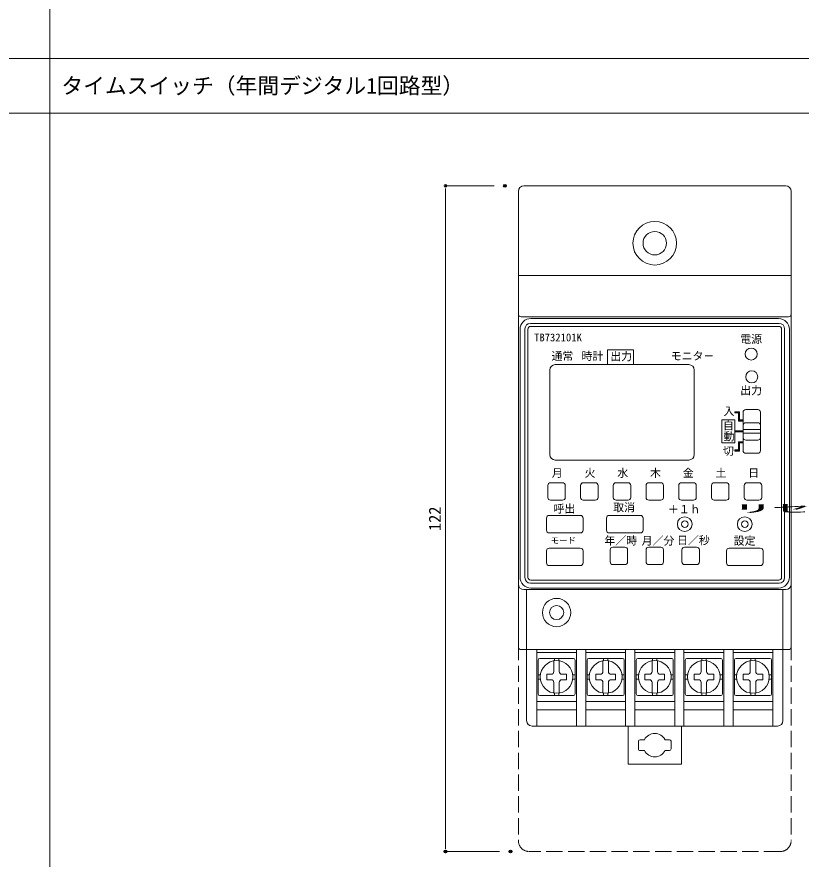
# Model space of a CAD drawing. Units: millimetres, scale not verified. Extents: x -79689 to 6276, y -2774 to 2774.
# Drawn here: x 2369 to 3810, y -388 to 1160 of the extents above; entities that cross this region are included whole.
import ezdxf
from ezdxf.enums import TextEntityAlignment as Align

# ---------------------------------------------------------------- set-up
doc = ezdxf.new("R2010")
doc.units = ezdxf.units.MM
doc.header["$LTSCALE"] = 10
doc.header["$PDMODE"] = 32
doc.header["$PDSIZE"] = 5
doc.linetypes.add('DASHED3', pattern=[4, 3, -1])
for name, color, linetype, lineweight in [('0-0_0', 7, 'Continuous', 18), ('0-1_WAKU', 7, 'Continuous', 18), ('0-3_moji', 7, 'Continuous', 18), ('0-5_sunpo', 7, 'Continuous', 18), ('4-0', 7, 'Continuous', 18)]:
    doc.layers.add(name, color=color, linetype=linetype, lineweight=lineweight)
doc.layers.add('0-2_Defpoints', color=7, linetype='Continuous')
doc.styles.add('ＭＳ ゴシック', font='')
doc.styles.get('ＭＳ ゴシック').set_extended_font_data('MS Gothic')

# ---------------------------------------------------------------- blocks, each defined once
blk = doc.blocks.new('_Dot')
at = {"layer": '0-0_0'}
for p, q in [((-0.5, 0), (-1, 0)), ((0.25, 0), (-0.25, 0))]:
    blk.add_line(p, q, dxfattribs=at)
blk.add_circle((0, 0), 0.25, dxfattribs=at)
blk = doc.blocks.new('D17')
at = {"layer": '0-2_Defpoints'}
for p in [(42812.09, 24606.07), (42702.69, 23383.02), (42822.12, 23383.02)]:
    blk.add_point(p, dxfattribs=at)
at = {"layer": '0-5_sunpo'}
for p, q in [((42792.09, 24606.07), (42702.69, 24606.07)), ((42702.69, 24596.07), (42702.69, 23393.02)), ((42802.12, 23383.02), (42702.69, 23383.02))]:
    blk.add_line(p, q, dxfattribs=at)
at = {"layer": '0-5_sunpo', "xscale": 10, "yscale": 10}
for p, rotation in [((42702.69, 24606.07), 90), ((42702.69, 23383.02), 270)]:
    blk.add_blockref('_Dot', p, dxfattribs=dict(at, rotation=rotation))
at = {"layer": '0-5_sunpo', "style": 'ＭＳ ゴシック'}
blk.add_text('122', height=21.99, rotation=90, dxfattribs=at).set_placement((42700.69, 23972.04), align=Align.BOTTOM_LEFT)

msp = doc.modelspace()

# ---------------------------------------------------------------- linework, layer by layer
at = {"layer": '0-1_WAKU'}
for p, q in [((2429.43, -608), (2429.43, 2774)), ((-1618.57, 1083), (6275.93, 1083)), ((-1618.57, 983), (6275.93, 983))]:
    msp.add_line(p, q, dxfattribs=at)
at = {"layer": '4-0'}
for p, q in [((3290.59, 839.11), (3290.59, 2.02)), ((3781.82, 849.14), (3300.62, 849.14)), ((3791.85, 839.11), (3791.85, 2.02)), ((3791.85, 684.54), (3290.59, 684.54)), ((3295.61, 608.54), (3786.84, 608.54)), ((3313.65, 605.53), (3768.79, 605.53)), ((3312.65, 596.51), (3769.79, 596.51)), ((3313.15, 590.99), (3769.29, 590.99)), ((3293.6, 130.34), (3293.6, 585.48)), ((3302.62, 586.48), (3302.62, 129.34)), ((3308.14, 585.98), (3308.14, 129.84)), ((3774.3, 585.98), (3774.3, 129.84)), ((3779.82, 586.48), (3779.82, 129.34)), ((3788.84, 130.34), (3788.84, 585.48)), ((3454.19, 547.89), (3502.13, 547.89)), ((3454.19, 547.89), (3454.19, 520.82)), ((3502.13, 547.89), (3502.13, 520.82)), ((3348.24, 510.79), (3348.24, 355.4)), ((3358.27, 520.82), (3603.88, 520.82)), ((3613.9, 510.79), (3613.9, 355.4)), ((3696.96, 434.1), (3696.96, 419.06)), ((3708.49, 438.11), (3730.54, 438.11)), ((3664.37, 419.06), (3688.43, 419.06)), ((3664.37, 419.06), (3664.37, 376.96)), ((3688.43, 419.06), (3688.43, 376.96)), ((3688.44, 433.1), (3695.95, 433.1)), ((3688.44, 432.09), (3694.95, 432.09)), ((3694.95, 432.09), (3694.95, 417.06)), ((3695.95, 433.1), (3695.95, 418.06)), ((3695.95, 418.06), (3703.47, 418.06)), ((3696.96, 419.06), (3703.47, 419.06)), ((3703.47, 433.1), (3703.47, 362.92)), ((3735.55, 433.1), (3735.55, 362.92)), ((3694.95, 417.06), (3703.47, 417.06)), ((3708.49, 414.05), (3730.54, 414.05)), ((3688.44, 399.01), (3703.47, 399.01)), ((3688.44, 397.01), (3688.44, 399.01)), ((3688.44, 398.01), (3703.47, 398.01)), ((3688.44, 397.01), (3703.47, 397.01)), ((3703.47, 401.52), (3735.55, 401.52)), ((3703.47, 394.5), (3735.55, 394.5)), ((3664.37, 376.96), (3688.43, 376.96)), ((3694.95, 378.96), (3703.47, 378.96)), ((3694.95, 378.96), (3694.95, 363.92)), ((3695.95, 377.96), (3703.47, 377.96)), ((3695.95, 377.96), (3695.95, 362.92)), ((3696.96, 376.96), (3703.47, 376.96)), ((3696.96, 376.96), (3696.96, 361.92)), ((3708.49, 381.97), (3730.54, 381.97)), ((3688.44, 361.92), (3688.44, 363.93)), ((3688.44, 363.93), (3694.95, 363.93)), ((3688.44, 362.92), (3695.95, 362.92)), ((3688.44, 361.92), (3696.96, 361.92)), ((3708.49, 357.91), (3730.54, 357.91)), ((3358.27, 345.38), (3603.88, 345.38)), ((3344.73, 298.76), (3344.73, 276.71)), ((3349.74, 303.78), (3371.8, 303.78)), ((3376.81, 298.76), (3376.81, 276.71)), ((3404.88, 298.76), (3404.88, 276.71)), ((3409.89, 303.78), (3431.95, 303.78)), ((3436.96, 298.76), (3436.96, 276.71)), ((3465.03, 298.76), (3465.03, 276.71)), ((3470.05, 303.78), (3492.1, 303.78)), ((3497.11, 298.76), (3497.11, 276.71)), ((3525.18, 298.76), (3525.18, 276.71)), ((3530.2, 303.78), (3552.25, 303.78)), ((3557.26, 298.76), (3557.26, 276.71)), ((3585.33, 298.76), (3585.33, 276.71)), ((3590.34, 303.78), (3612.4, 303.78)), ((3617.41, 298.76), (3617.41, 276.71)), ((3645.48, 298.76), (3645.48, 276.71)), ((3650.49, 303.78), (3672.55, 303.78)), ((3677.56, 298.76), (3677.56, 276.71)), ((3705.63, 298.76), (3705.63, 276.71)), ((3710.64, 303.78), (3732.7, 303.78)), ((3737.71, 298.76), (3737.71, 276.71)), ((3349.74, 271.69), (3371.8, 271.69)), ((3409.89, 271.69), (3431.95, 271.69)), ((3470.05, 271.69), (3492.1, 271.69)), ((3530.2, 271.69), (3552.25, 271.69)), ((3590.34, 271.69), (3612.4, 271.69)), ((3650.49, 271.69), (3672.55, 271.69)), ((3710.64, 271.69), (3732.7, 271.69)), ((3342.22, 238.61), (3342.22, 216.56)), ((3347.24, 243.62), (3404.38, 243.62)), ((3409.39, 238.61), (3409.39, 216.56)), ((3452.5, 238.61), (3452.5, 216.56)), ((3457.51, 243.62), (3514.65, 243.62)), ((3519.67, 238.61), (3519.67, 216.56)), ((3347.24, 211.54), (3404.38, 211.54)), ((3457.51, 211.54), (3514.65, 211.54)), ((3342.22, 178.46), (3342.22, 156.41)), ((3347.24, 183.47), (3404.38, 183.47)), ((3409.39, 178.46), (3409.39, 156.41)), ((3459.27, 180.33), (3459.27, 158.28)), ((3464.28, 185.35), (3486.33, 185.35)), ((3491.35, 180.33), (3491.35, 158.28)), ((3525.18, 180.33), (3525.18, 158.28)), ((3530.19, 185.35), (3552.25, 185.35)), ((3557.26, 180.33), (3557.26, 158.28)), ((3591.09, 180.33), (3591.09, 158.28)), ((3596.11, 185.35), (3618.16, 185.35)), ((3623.17, 180.33), (3623.17, 158.28)), ((3673.05, 178.46), (3673.05, 156.41)), ((3678.06, 183.47), (3735.2, 183.47)), ((3740.22, 178.46), (3740.22, 156.41)), ((3347.24, 151.39), (3404.38, 151.39)), ((3464.28, 153.27), (3486.33, 153.27)), ((3530.19, 153.27), (3552.25, 153.27)), ((3596.11, 153.27), (3618.16, 153.27)), ((3678.06, 151.39), (3735.2, 151.39)), ((3313.15, 124.83), (3769.29, 124.83)), ((3312.65, 119.31), (3769.79, 119.31)), ((3313.65, 110.29), (3768.79, 110.29)), ((3300.62, 107.28), (3781.82, 107.28)), ((3305.63, -133.32), (3305.63, 107.28)), ((3776.81, 107.28), (3776.81, -133.32)), ((3295.61, -2.99), (3786.84, -2.99)), ((3324.18, -2.99), (3324.18, -143.34)), ((3324.18, -8), (3397.36, -8)), ((3397.36, -2.99), (3397.36, -143.34)), ((3414.4, -2.99), (3414.4, -143.34)), ((3414.4, -8), (3487.59, -8)), ((3487.59, -2.99), (3487.59, -143.34)), ((3504.63, -2.99), (3504.63, -143.34)), ((3504.63, -8), (3577.81, -8)), ((3577.81, -2.99), (3577.81, -143.34)), ((3594.86, -2.99), (3594.86, -143.34)), ((3594.86, -8), (3668.04, -8)), ((3668.04, -2.99), (3668.04, -143.34)), ((3685.08, -2.99), (3685.08, -143.34)), ((3685.08, -8), (3758.26, -8)), ((3758.26, -2.99), (3758.26, -143.34)), ((3326.68, -22.04), (3326.68, -84.19)), ((3329.69, -19.03), (3391.85, -19.03)), ((3355.76, -23.46), (3355.76, -43.09)), ((3356.76, -19.03), (3356.76, -23.31)), ((3364.78, -19.03), (3364.78, -23.31)), ((3365.78, -23.46), (3365.78, -43.09)), ((3394.86, -22.04), (3394.86, -84.19)), ((3416.91, -22.04), (3416.91, -84.19)), ((3419.92, -19.03), (3482.07, -19.03)), ((3445.98, -23.46), (3445.98, -43.09)), ((3446.99, -19.03), (3446.99, -23.31)), ((3455.01, -19.03), (3455.01, -23.31)), ((3456.01, -23.46), (3456.01, -43.09)), ((3485.08, -22.04), (3485.08, -84.19)), ((3507.14, -22.04), (3507.14, -84.19)), ((3510.14, -19.03), (3572.3, -19.03)), ((3536.21, -23.46), (3536.21, -43.09)), ((3537.21, -19.03), (3537.21, -23.31)), ((3545.23, -19.03), (3545.23, -23.31)), ((3546.23, -23.46), (3546.23, -43.09)), ((3575.31, -22.04), (3575.31, -84.19)), ((3597.36, -22.04), (3597.36, -84.19)), ((3600.37, -19.03), (3662.52, -19.03)), ((3626.43, -23.46), (3626.43, -43.09)), ((3627.44, -19.03), (3627.44, -23.31)), ((3635.46, -19.03), (3635.46, -23.31)), ((3636.46, -23.46), (3636.46, -43.09)), ((3665.53, -22.04), (3665.53, -84.19)), ((3687.59, -22.04), (3687.59, -84.19)), ((3690.59, -19.03), (3752.75, -19.03)), ((3716.66, -23.46), (3716.66, -43.09)), ((3717.66, -19.03), (3717.66, -23.31)), ((3725.68, -19.03), (3725.68, -23.31)), ((3726.68, -23.46), (3726.68, -43.09)), ((3755.76, -22.04), (3755.76, -84.19)), ((3326.68, -49.11), (3330.96, -49.11)), ((3326.68, -57.13), (3330.96, -57.13)), ((3342.73, -48.1), (3350.75, -48.1)), ((3342.73, -48.1), (3342.73, -58.13)), ((3342.73, -58.13), (3350.75, -58.13)), ((3370.8, -48.1), (3378.82, -48.1)), ((3370.8, -58.13), (3378.82, -58.13)), ((3378.82, -48.1), (3378.82, -58.13)), ((3390.58, -49.11), (3394.86, -49.11)), ((3390.58, -57.13), (3394.86, -57.13)), ((3416.91, -49.11), (3421.19, -49.11)), ((3416.91, -57.13), (3421.19, -57.13)), ((3432.95, -48.1), (3440.97, -48.1)), ((3432.95, -48.1), (3432.95, -58.13)), ((3432.95, -58.13), (3440.97, -58.13)), ((3461.02, -48.1), (3469.04, -48.1)), ((3461.02, -58.13), (3469.04, -58.13)), ((3469.04, -48.1), (3469.04, -58.13)), ((3480.8, -49.11), (3485.08, -49.11)), ((3480.8, -57.13), (3485.08, -57.13)), ((3507.14, -49.11), (3511.41, -49.11)), ((3507.14, -57.13), (3511.41, -57.13)), ((3523.18, -48.1), (3531.2, -48.1)), ((3551.25, -48.1), (3559.27, -48.1)), ((3551.25, -58.13), (3559.27, -58.13)), ((3559.27, -48.1), (3559.27, -58.13)), ((3571.03, -49.11), (3575.31, -49.11)), ((3571.03, -57.13), (3575.31, -57.13)), ((3597.36, -49.11), (3601.64, -49.11)), ((3597.36, -57.13), (3601.64, -57.13)), ((3613.4, -48.1), (3621.42, -48.1)), ((3613.4, -48.1), (3613.4, -58.13)), ((3613.4, -58.13), (3621.42, -58.13)), ((3641.47, -48.1), (3649.49, -48.1)), ((3641.47, -58.13), (3649.49, -58.13)), ((3649.49, -48.1), (3649.49, -58.13)), ((3661.25, -49.11), (3665.53, -49.11)), ((3661.25, -57.13), (3665.53, -57.13)), ((3687.59, -49.11), (3691.86, -49.11)), ((3687.59, -57.13), (3691.86, -57.13)), ((3703.63, -48.1), (3711.65, -48.1)), ((3703.63, -48.1), (3703.63, -58.13)), ((3703.63, -58.13), (3711.65, -58.13)), ((3731.7, -58.13), (3739.72, -58.13)), ((3751.48, -49.11), (3755.76, -49.11)), ((3751.48, -57.13), (3755.76, -57.13)), ((3355.76, -63.14), (3355.76, -82.77)), ((3365.78, -63.14), (3365.78, -82.77)), ((3445.98, -63.14), (3445.98, -82.77)), ((3456.01, -63.14), (3456.01, -82.77)), ((3536.21, -63.14), (3536.21, -82.77)), ((3546.23, -63.14), (3546.23, -82.77)), ((3626.43, -63.14), (3626.43, -82.77)), ((3636.46, -63.14), (3636.46, -82.77)), ((3716.66, -63.14), (3716.66, -82.77)), ((3726.68, -63.14), (3726.68, -82.77)), ((3329.69, -87.2), (3391.85, -87.2)), ((3356.76, -82.92), (3356.76, -87.2)), ((3364.78, -82.92), (3364.78, -87.2)), ((3419.92, -87.2), (3482.07, -87.2)), ((3446.99, -82.92), (3446.99, -87.2)), ((3455.01, -82.92), (3455.01, -87.2)), ((3510.14, -87.2), (3572.3, -87.2)), ((3537.21, -82.92), (3537.21, -87.2)), ((3545.23, -82.92), (3545.23, -87.2)), ((3600.37, -87.2), (3662.52, -87.2)), ((3627.44, -82.92), (3627.44, -87.2)), ((3635.46, -82.92), (3635.46, -87.2)), ((3690.59, -87.2), (3752.75, -87.2)), ((3717.66, -82.92), (3717.66, -87.2)), ((3725.68, -82.92), (3725.68, -87.2)), ((3324.18, -98.23), (3397.36, -98.23)), ((3414.4, -98.23), (3487.59, -98.23)), ((3504.63, -98.23), (3577.81, -98.23)), ((3594.86, -98.23), (3668.04, -98.23)), ((3685.08, -98.23), (3758.26, -98.23)), ((3324.18, -113.27), (3397.36, -113.27)), ((3414.4, -113.27), (3487.59, -113.27)), ((3504.63, -113.27), (3577.81, -113.27)), ((3594.86, -113.27), (3668.04, -113.27)), ((3685.08, -113.27), (3758.26, -113.27)), ((3315.66, -143.34), (3766.79, -143.34)), ((3492.1, -143.34), (3492.1, -213.52)), ((3590.34, -143.34), (3590.34, -213.52)), ((3514.15, -168.41), (3522.14, -168.41)), ((3560.3, -168.41), (3568.29, -168.41)), ((3511.15, -171.41), (3511.15, -185.45)), ((3571.3, -171.41), (3571.3, -185.45)), ((3514.15, -188.46), (3522.14, -188.46)), ((3560.3, -188.46), (3568.29, -188.46)), ((3492.1, -213.52), (3590.34, -213.52))]:
    msp.add_line(p, q, dxfattribs=at)
at = {"layer": '4-0', "linetype": 'DASHED3'}
for p, q in [((3290.59, 7.6), (3290.59, -353.87)), ((3791.85, 7.6), (3791.85, -353.87)), ((3771.8, -373.92), (3310.64, -373.92))]:
    msp.add_line(p, q, dxfattribs=at)
at = {"layer": '4-0'}
for points in [[(3688.44, 432.09), (3688.44, 434.1), (3696.96, 434.1)], [(3523.18, -48.1), (3523.18, -58.13), (3531.2, -58.13)], [(3731.7, -48.1), (3739.72, -48.1), (3739.72, -58.13)]]:
    msp.add_lwpolyline(points, dxfattribs=at)
for centre, radius in [((3541.22, 743.88), 40.1), ((3541.22, 743.88), 21.55), ((3718.34, 540.25), 11.03), ((3719.51, 498.26), 11.03), ((3596.36, 227.58), 13.53), ((3596.36, 227.58), 6.01), ((3706.63, 227.58), 13.53), ((3706.63, 227.58), 6.01), ((3360.77, 65.18), 26.07), ((3360.77, 65.18), 13.03), ((3360.77, -53.12), 30.07), ((3451, -53.12), 30.07), ((3541.22, -53.12), 30.07), ((3631.45, -53.12), 30.07), ((3721.67, -53.12), 30.07)]:
    msp.add_circle(centre, radius, dxfattribs=at)
for centre, radius, start, end in [((3300.62, 839.11), 10.03, 90, 180), ((3781.82, 839.11), 10.03, 0, 90), ((3295.61, 613.55), 5.01, 180, 270), ((3313.65, 585.48), 20.05, 89.99956, 180), ((3768.79, 585.48), 20.05, 0, 89.99956), ((3786.84, 613.55), 5.01, 270, 0), ((3312.65, 586.48), 10.03, 90, 180), ((3313.15, 585.98), 5.01, 90, 180), ((3769.29, 585.98), 5.01, 0, 90), ((3769.79, 586.48), 10.03, 0, 90), ((3358.27, 510.79), 10.03, 90, 180), ((3603.88, 510.79), 10.03, 0, 90), ((3708.49, 433.1), 5.01, 90, 180), ((3730.54, 433.1), 5.01, 0, 90), ((3708.49, 409.04), 5.01, 90, 180), ((3730.54, 409.04), 5.01, 0, 90), ((3708.49, 386.98), 5.01, 180, 270), ((3730.54, 386.98), 5.01, 270, 0), ((3708.49, 362.92), 5.01, 180, 270), ((3730.54, 362.92), 5.01, 270, 0), ((3358.27, 355.4), 10.03, 180, 270), ((3603.88, 355.4), 10.03, 270, 0), ((3349.74, 298.76), 5.01, 89.99999, 179.99996), ((3371.8, 298.76), 5.01, 0, 89.99999), ((3409.89, 298.76), 5.01, 89.99999, 179.99996), ((3431.95, 298.76), 5.01, 0, 89.99999), ((3470.05, 298.76), 5.01, 89.99999, 179.99996), ((3492.1, 298.76), 5.01, 0, 89.99999), ((3530.2, 298.76), 5.01, 89.99999, 179.99996), ((3552.25, 298.76), 5.01, 0, 89.99999), ((3590.34, 298.76), 5.01, 89.99999, 179.99996), ((3612.4, 298.76), 5.01, 0, 89.99999), ((3650.49, 298.76), 5.01, 89.99999, 179.99996), ((3672.55, 298.76), 5.01, 0, 89.99999), ((3710.64, 298.76), 5.01, 90, 180), ((3732.7, 298.76), 5.01, 0, 90), ((3349.74, 276.71), 5.01, 179.99996, 270), ((3371.8, 276.71), 5.01, 270.00005, 0), ((3409.89, 276.71), 5.01, 179.99996, 270), ((3431.95, 276.71), 5.01, 270.00005, 0), ((3470.05, 276.71), 5.01, 179.99996, 270), ((3492.1, 276.71), 5.01, 270.00005, 0), ((3530.2, 276.71), 5.01, 179.99996, 270), ((3552.25, 276.71), 5.01, 270.00005, 0), ((3590.34, 276.71), 5.01, 179.99996, 270), ((3612.4, 276.71), 5.01, 270.00005, 0), ((3650.49, 276.71), 5.01, 179.99996, 270), ((3672.55, 276.71), 5.01, 270.00005, 0), ((3710.64, 276.71), 5.01, 180, 270), ((3732.7, 276.71), 5.01, 270, 0), ((3347.24, 238.61), 5.01, 89.99997, 179.99996), ((3404.38, 238.61), 5.01, 0, 89.99997), ((3457.51, 238.61), 5.01, 89.99997, 179.99996), ((3514.65, 238.61), 5.01, 0, 89.99997), ((3347.24, 216.56), 5.01, 179.99996, 270), ((3404.38, 216.56), 5.01, 270.00005, 0), ((3457.51, 216.56), 5.01, 179.99996, 270), ((3514.65, 216.56), 5.01, 270.00005, 0), ((3347.24, 178.46), 5.01, 89.99997, 179.99996), ((3404.38, 178.46), 5.01, 0, 89.99997), ((3464.28, 180.33), 5.01, 89.99999, 179.99996), ((3486.33, 180.33), 5.01, 0, 89.99999), ((3530.19, 180.33), 5.01, 89.99999, 179.99996), ((3552.25, 180.33), 5.01, 0, 89.99999), ((3596.11, 180.33), 5.01, 89.99999, 179.99996), ((3618.16, 180.33), 5.01, 0, 89.99999), ((3678.06, 178.46), 5.01, 89.99997, 179.99996), ((3735.2, 178.46), 5.01, 0, 89.99997), ((3347.24, 156.41), 5.01, 179.99996, 270), ((3404.38, 156.41), 5.01, 270.00005, 0), ((3464.28, 158.28), 5.01, 179.99996, 270), ((3486.33, 158.28), 5.01, 270.00005, 0), ((3530.19, 158.28), 5.01, 179.99996, 270), ((3552.25, 158.28), 5.01, 270.00005, 0), ((3596.11, 158.28), 5.01, 179.99996, 270), ((3618.16, 158.28), 5.01, 270.00005, 0), ((3678.06, 156.41), 5.01, 179.99996, 270), ((3735.2, 156.41), 5.01, 270.00005, 0), ((3313.65, 130.34), 20.05, 179.99995, 270.00044), ((3312.65, 129.34), 10.03, 180, 270), ((3313.15, 129.84), 5.01, 180, 270), ((3768.79, 130.34), 20.05, 270.00044, 0), ((3769.29, 129.84), 5.01, 270, 0), ((3769.79, 129.34), 10.03, 270, 0), ((3300.62, 117.31), 10.03, 180, 270), ((3781.82, 117.31), 10.03, 270, 0), ((3295.61, 2.02), 5.01, 180, 270), ((3786.84, 2.02), 5.01, 270, 0), ((3329.69, -22.04), 3.01, 90, 180), ((3391.85, -22.04), 3.01, 0, 90), ((3419.92, -22.04), 3.01, 90, 180), ((3482.07, -22.04), 3.01, 0, 90), ((3510.14, -22.04), 3.01, 90, 180), ((3572.3, -22.04), 3.01, 0, 90), ((3600.37, -22.04), 3.01, 90, 180), ((3662.52, -22.04), 3.01, 0, 90), ((3690.59, -22.04), 3.01, 90, 180), ((3752.75, -22.04), 3.01, 0, 90), ((3350.75, -43.09), 5.01, 270, 0), ((3370.8, -43.09), 5.01, 180, 270), ((3440.97, -43.09), 5.01, 270, 0), ((3461.02, -43.09), 5.01, 180, 270), ((3531.2, -43.09), 5.01, 270, 0), ((3551.25, -43.09), 5.01, 180, 270), ((3621.42, -43.09), 5.01, 270, 0), ((3641.47, -43.09), 5.01, 180, 270), ((3711.65, -43.09), 5.01, 270, 0), ((3731.7, -43.09), 5.01, 180, 270), ((3350.75, -63.14), 5.01, 0, 90), ((3370.8, -63.14), 5.01, 90, 180), ((3440.97, -63.14), 5.01, 0, 90), ((3461.02, -63.14), 5.01, 90, 180), ((3531.2, -63.14), 5.01, 0, 90), ((3551.25, -63.14), 5.01, 90, 180), ((3621.42, -63.14), 5.01, 0, 90), ((3641.47, -63.14), 5.01, 90, 180), ((3711.65, -63.14), 5.01, 0, 90), ((3731.7, -63.14), 5.01, 90, 180), ((3329.69, -84.19), 3.01, 180, 270), ((3391.85, -84.19), 3.01, 270, 0), ((3419.92, -84.19), 3.01, 180, 270), ((3482.07, -84.19), 3.01, 270, 0), ((3510.14, -84.19), 3.01, 180, 270), ((3572.3, -84.19), 3.01, 270, 0), ((3600.37, -84.19), 3.01, 180, 270), ((3662.52, -84.19), 3.01, 270, 0), ((3690.59, -84.19), 3.01, 180, 270), ((3752.75, -84.19), 3.01, 270, 0), ((3315.66, -133.32), 10.03, 180.00003, 270), ((3766.79, -133.32), 10.03, 270, 0), ((3514.15, -171.41), 3.01, 90, 179.99995), ((3541.22, -178.43), 21.55, 27.71767, 152.28228), ((3568.29, -171.41), 3.01, 0, 90), ((3514.15, -185.45), 3.01, 179.99997, 270), ((3568.29, -185.45), 3.01, 270, 0), ((3541.22, -178.43), 21.55, 207.71766, 332.28234)]:
    msp.add_arc(centre, radius, start, end, dxfattribs=at)
at = {"layer": '4-0', "linetype": 'DASHED3'}
for centre, start, end in [((3310.64, -353.87), 180, 270), ((3771.8, -353.87), 270, 0)]:
    msp.add_arc(centre, 20.05, start, end, dxfattribs=at)

# ---------------------------------------------------------------- block references
at = {"layer": '0-5_sunpo'}
msp.add_blockref('D17', (-39546.17, -23756.94), dxfattribs=at)

# ---------------------------------------------------------------- texts
at = {"layer": '0-3_moji', "style": 'ＭＳ ゴシック'}
msp.add_text('タイムスイッチ（年間デジタル1回路型）', height=29.33, dxfattribs=at).set_placement((2450.75, 1009.71), align=Align.BOTTOM_LEFT)
at = {"layer": '4-0', "style": 'ＭＳ ゴシック'}
for s, height, p in [('TB732101K', 14.33, (3319.45, 559.25)), ('電源', 14.7, (3698.32, 555.73)), ('通常', 14.7, (3351.51, 524.73)), ('時計', 14.7, (3406.65, 524.73)), ('出力', 14.7, (3459.54, 524.14)), ('モニタ－', 14.7, (3570.42, 524.73)), ('出力', 14.7, (3698.32, 461.55)), ('入', 14.7, (3667.66, 423.22)), ('自', 14.7, (3666.69, 397.26)), ('動', 14.7, (3667.71, 376.87)), ('切', 14.7, (3666.69, 350.36)), ('月', 14.7, (3352.08, 309.85)), ('火', 14.7, (3412.23, 309.85)), ('水', 14.7, (3472.39, 309.85)), ('木', 14.7, (3532.54, 309.85)), ('金', 14.7, (3592.69, 309.85)), ('土', 14.7, (3652.84, 309.85)), ('日', 14.7, (3712.99, 309.85)), ('呼出', 14.7, (3355.11, 244.15)), ('取消', 14.7, (3464.77, 246.63)), ('＋１ｈ', 14.7, (3565.3, 243.08)), ('モード', 11.02, (3350.08, 188.87)), ('年／時', 14.7, (3448.67, 185.59)), ('月／分', 14.7, (3517.15, 185.34)), ('日／秒', 14.7, (3582.14, 186.14)), ('設定', 14.7, (3686.25, 185.31))]:
    msp.add_text(s, height=height, dxfattribs=at).set_placement(p, align=Align.BOTTOM_LEFT)
at = {"layer": '4-0', "style": 'ＭＳ ゴシック', "width": 7}
msp.add_text('ﾘｾｯﾄ', height=14.7, dxfattribs=at).set_placement((3687.14, 244.59), align=Align.BOTTOM_LEFT)

doc.saveas('drawing.dxf')
